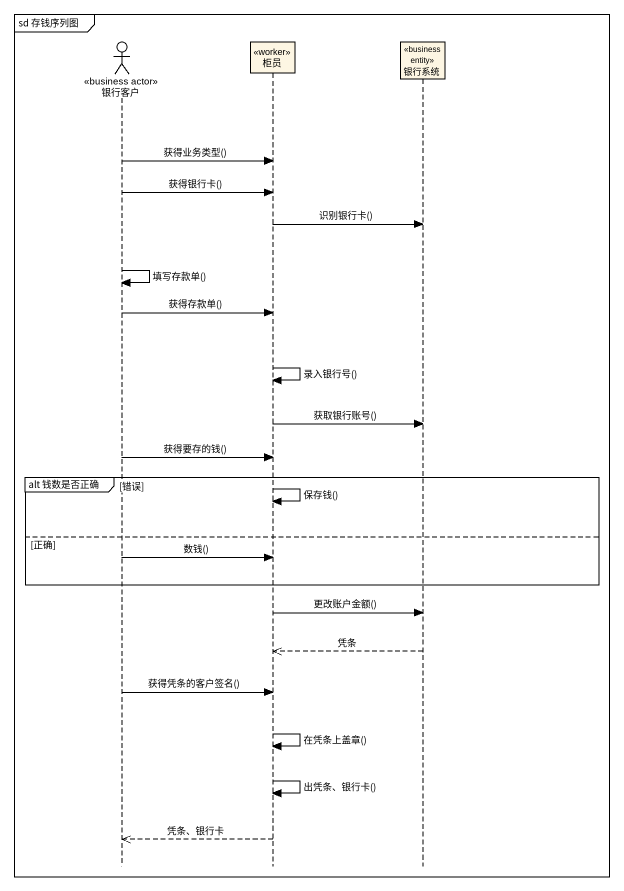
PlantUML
@startuml
mainframe sd 存钱序列图
hide footbox
actor 银行客户 <<business actor>>
participant 柜员 <<worker>>
participant 银行系统 <<business entity>>

银行客户 -> 柜员 : 获得业务类型()
银行客户 -> 柜员 : 获得银行卡()
柜员 -> 银行系统 : 识别银行卡()
银行客户 -> 银行客户 : 填写存款单()
银行客户 -> 柜员 : 获得存款单()
柜员 -> 柜员 : 录入银行号()
柜员 -> 银行系统 : 获取银行账号()
银行客户 -> 柜员 : 获得要存的钱()
group alt 钱数是否正确 [错误]
  柜员 -> 柜员 : 保存钱()
else 正确
  银行客户 -> 柜员 : 数钱()
end
柜员 -> 银行系统 : 更改账户金额()
银行系统 -->> 柜员 : 凭条
银行客户 -> 柜员 : 获得凭条的客户签名()
柜员 -> 柜员 : 在凭条上盖章()
柜员 -> 柜员 : 出凭条、银行卡()
柜员 -->> 银行客户 : 凭条、银行卡
@enduml
